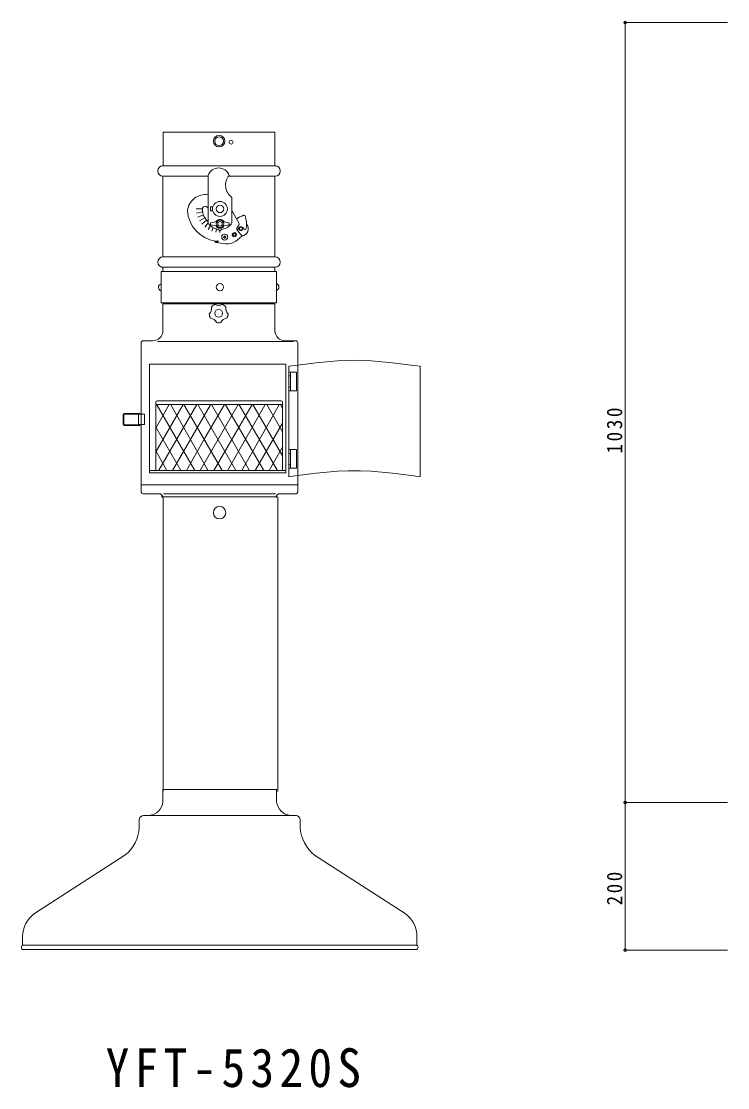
# Model space of a CAD drawing. Units: millimetres, scale not verified. Extents: x -3644 to 2961, y 1396 to 2911.
# Drawn here: x -1450 to -515, y 1397 to 2809 of the extents above; entities that cross this region are included whole.
import ezdxf

# ---------------------------------------------------------------- set-up
doc = ezdxf.new("R2010")
doc.units = ezdxf.units.MM
doc.header["$LTSCALE"] = 7
doc.header["$PDMODE"] = 32
doc.header["$PDSIZE"] = 3.5
doc.layers.add('F-0', color=7, linetype='Continuous', lineweight=9)
doc.styles.add('ＭＳ ゴシック', font='')
doc.styles.get('ＭＳ ゴシック').set_extended_font_data('MS Gothic')

msp = doc.modelspace()

# ---------------------------------------------------------------- linework, layer by layer
at = {"layer": 'F-0'}
for p, q in [((-650.541, 1774.222), (-650.541, 2806.904)), ((-1262.128, 2617.352), (-1262.128, 2661.904)), ((-1262.128, 2661.904), (-1113.952, 2661.904)), ((-1113.952, 2617.352), (-1113.952, 2661.904)), ((-1112.964, 2617.352), (-1263.116, 2617.352)), ((-1262.346, 2603.254), (-1262.346, 2496.882)), ((-1203.249, 2603.522), (-1262.128, 2603.522)), ((-1202.571, 2541.942), (-1202.571, 2604.669)), ((-1113.952, 2603.522), (-1174.746, 2603.522)), ((-1114.122, 2603.254), (-1114.122, 2497.075)), ((-1170.96, 2541.942), (-1170.96, 2575.528)), ((-1209.973, 2560.217), (-1218.153, 2560.217)), ((-1209.62, 2556.187), (-1217.676, 2554.766)), ((-1199.113, 2557.5), (-1199.113, 2562.933)), ((-1196.263, 2562.933), (-1199.113, 2562.933)), ((-1196.263, 2557.5), (-1199.113, 2557.5)), ((-1161.705, 2541.922), (-1171.104, 2558.031)), ((-1208.573, 2552.279), (-1216.26, 2549.482)), ((-1206.864, 2548.613), (-1213.947, 2544.523)), ((-1204.543, 2545.299), (-1210.809, 2540.041)), ((-1202.37, 2541.619), (-1206.941, 2536.173)), ((-1199.51, 2538.143), (-1202.459, 2533.034)), ((-1199.107, 2539.032), (-1191.705, 2538.044)), ((-1195.796, 2535.406), (-1197.5, 2530.722)), ((-1191.449, 2533.654), (-1192.216, 2529.306)), ((-1186.765, 2531.075), (-1186.765, 2528.829)), ((-1174.423, 2539.032), (-1181.826, 2538.044)), ((-1164.048, 2535.861), (-1161.919, 2538.617)), ((-1159.516, 2526.991), (-1163.945, 2532.111)), ((-1154.736, 2533.545), (-1156.12, 2535.145)), ((-1193.72, 2517.587), (-1189.07, 2517.798)), ((-1193.675, 2516.6), (-1193.72, 2517.587)), ((-1192.783, 2515.672), (-1192.677, 2516.645)), ((-1179.156, 2514.177), (-1192.783, 2515.672)), ((-1181.997, 2522.468), (-1181.958, 2523.455)), ((-1181.01, 2522.428), (-1181.997, 2522.468)), ((-1180.971, 2523.415), (-1181.958, 2523.455)), ((-1181.05, 2521.441), (-1181.01, 2522.428)), ((-1180.063, 2521.401), (-1181.05, 2521.441)), ((-1180.971, 2523.415), (-1180.931, 2524.402)), ((-1179.944, 2524.362), (-1180.931, 2524.402)), ((-1180.063, 2521.401), (-1180.023, 2522.388)), ((-1179.036, 2522.348), (-1180.023, 2522.388)), ((-1179.984, 2523.375), (-1179.944, 2524.362)), ((-1178.997, 2523.335), (-1179.984, 2523.375)), ((-1179.036, 2522.348), (-1178.997, 2523.335)), ((-1164.078, 2518.874), (-1157.452, 2524.605)), ((-1157.452, 2524.605), (-1159.516, 2526.991)), ((-1262.329, 2496.924), (-1114.111, 2496.924)), ((-1264.417, 2477.489), (-1111.938, 2477.489)), ((-1264.417, 2435.745), (-1264.417, 2477.489)), ((-1200.388, 2482.933), (-1264.104, 2482.933)), ((-1262.346, 2482.931), (-1262.346, 2478.254)), ((-1113.952, 2482.933), (-1200.388, 2482.933)), ((-1114.122, 2483.125), (-1114.122, 2478.254)), ((-1111.938, 2477.489), (-1111.938, 2435.745)), ((-1264.417, 2435.745), (-1111.938, 2435.745)), ((-1262.328, 2434.427), (-1113.952, 2434.427)), ((-1262.328, 2398.853), (-1262.328, 2434.427)), ((-1113.952, 2396.976), (-1113.952, 2434.427)), ((-1113.952, 2425.135), (-1113.952, 2397.32)), ((-1291.269, 2186.077), (-1291.269, 2382.718)), ((-1275.499, 2385.682), (-1288.306, 2385.682)), ((-1269.522, 2384.641), (-1089.522, 2384.641)), ((-1100.781, 2385.682), (-1086.786, 2385.682)), ((-1083.823, 2354.719), (-1083.823, 2382.718)), ((-1095.692, 2351.817), (-1095.692, 2205.617)), ((-1083.823, 2208.518), (-1083.823, 2354.719)), ((-921.832, 2351.817), (-921.832, 2205.617)), ((-1095.481, 2319.324), (-1095.481, 2344.02)), ((-1095.481, 2339.08), (-1093.505, 2339.08)), ((-1093.505, 2344.02), (-1093.505, 2319.324)), ((-1093.505, 2324.263), (-1095.481, 2324.263)), ((-1085.603, 2319.324), (-1095.481, 2319.324)), ((-1271.875, 2304.223), (-1271.875, 2213.955)), ((-1269.899, 2306.198), (-1105.918, 2306.198)), ((-1103.942, 2304.223), (-1103.942, 2213.955)), ((-1314.946, 2275.178), (-1314.946, 2287.823)), ((-1314.156, 2275.178), (-1314.156, 2287.823)), ((-1313.366, 2289.403), (-1292.818, 2289.403)), ((-1313.366, 2288.613), (-1292.818, 2288.613)), ((-1294.76, 2288.257), (-1294.76, 2274.822)), ((-1286.857, 2288.257), (-1294.76, 2288.257)), ((-1286.857, 2288.257), (-1286.857, 2274.822)), ((-1271.875, 2301.259), (-1103.942, 2301.259)), ((-1235.59, 2301.259), (-1271.875, 2238.412)), ((-1253.841, 2301.259), (-1271.875, 2270.023)), ((-1270.514, 2300.823), (-1220.134, 2213.894)), ((-1217.426, 2301.276), (-1267.806, 2214.346)), ((-1252.014, 2300.993), (-1202.622, 2214.063)), ((-1199.397, 2300.823), (-1249.777, 2213.894)), ((-1211.679, 2261.892), (-1234.408, 2301.259)), ((-1199.089, 2301.259), (-1219.454, 2265.987)), ((-1165.752, 2213.955), (-1216.157, 2301.259)), ((-1162.588, 2301.259), (-1212.993, 2213.955)), ((-1180.839, 2301.259), (-1206.17, 2257.384)), ((-1147.502, 2213.955), (-1197.907, 2301.259)), ((-1144.338, 2301.259), (-1194.742, 2213.955)), ((-1179.544, 2300.924), (-1128.544, 2213.924)), ((-1127.447, 2300.415), (-1176.447, 2214.415)), ((-1161.524, 2300.633), (-1110.524, 2213.633)), ((-1108.629, 2300.924), (-1157.629, 2213.924)), ((-1103.942, 2233.34), (-1143.155, 2301.259)), ((-1103.942, 2264.951), (-1124.904, 2301.259)), ((-1103.942, 2296.562), (-1106.654, 2301.259)), ((-1313.366, 2274.388), (-1292.818, 2274.388)), ((-1313.366, 2273.598), (-1292.818, 2273.598)), ((-1294.76, 2274.822), (-1286.857, 2274.822)), ((-1103.942, 2276.394), (-1139.991, 2213.955)), ((-1238.754, 2213.955), (-1271.875, 2271.321)), ((-1219.454, 2265.987), (-1223.597, 2258.81)), ((-1184.003, 2213.955), (-1211.679, 2261.892)), ((-1206.17, 2257.384), (-1231.244, 2213.955)), ((-1257.005, 2213.955), (-1271.875, 2239.711)), ((-1111.001, 2213.955), (-1128.139, 2243.641)), ((-1103.942, 2244.783), (-1121.74, 2213.955)), ((-1095.516, 2241.461), (-1085.637, 2241.461)), ((-1095.516, 2216.765), (-1095.516, 2241.461)), ((-1095.516, 2236.522), (-1093.54, 2236.522)), ((-1093.54, 2241.461), (-1093.54, 2216.765)), ((-1085.637, 2241.461), (-1085.637, 2216.765)), ((-1093.54, 2221.704), (-1095.516, 2221.704)), ((-1280.03, 2210.596), (-1099.68, 2210.596)), ((-1276.998, 2215.467), (-1276.998, 2215.587)), ((-1085.637, 2216.765), (-1095.516, 2216.765)), ((-1083.823, 2185.172), (-1083.823, 2208.518)), ((-1083.823, 2194.968), (-1291.269, 2194.968)), ((-1267.561, 2183.114), (-1288.306, 2183.114)), ((-1201.58, 2178.793), (-1264.583, 2178.793)), ((-1261.873, 1788.917), (-1261.873, 2178.917)), ((-1113.458, 2183.114), (-1261.634, 2183.114)), ((-1110.918, 2178.793), (-1201.58, 2178.793)), ((-1110.325, 1788.917), (-1110.325, 2178.917)), ((-1085.881, 2183.114), (-1107.531, 2183.114)), ((-1262.399, 1791.405), (-1111.56, 1791.405)), ((-1262.399, 1791.405), (-1262.399, 1775.124)), ((-1113.724, 1791.405), (-1111.754, 1791.405)), ((-1111.778, 1791.405), (-1111.778, 1775.124)), ((-650.541, 1578.732), (-650.541, 1774.222)), ((-1293.596, 1751.077), (-1293.596, 1741.011)), ((-1280.56, 1757.071), (-1287.989, 1757.071)), ((-1280.633, 1757.071), (-1287.669, 1757.071)), ((-1281.333, 1756.978), (-1093.333, 1756.978)), ((-1093.616, 1757.071), (-1086.187, 1757.071)), ((-1093.568, 1757.071), (-1085.644, 1757.071)), ((-1093.543, 1757.071), (-1086.508, 1757.071)), ((-1080.581, 1751.077), (-1080.581, 1741.011)), ((-1432.346, 1626.987), (-1312.475, 1704.551)), ((-941.83, 1626.987), (-1061.701, 1704.551)), ((-1447.994, 1597.61), (-1447.994, 1584.946)), ((-926.183, 1597.61), (-926.183, 1584.946)), ((-926.334, 1585.196), (-1447.35, 1585.196)), ((-1447.021, 1579.383), (-927.505, 1579.383)), ((-1446.722, 1579.368), (-1446.335, 1579.368)), ((-1382.134, 1579.412), (-993.914, 1579.412)), ((-927.455, 1579.368), (-927.842, 1579.368))]:
    msp.add_line(p, q, dxfattribs=at)
at = {"layer": 'F-0', "color": 4}
for p, q in [((-650.541, 2806.904), (-514.81, 2806.904)), ((-650.541, 1774.222), (-514.81, 1774.222)), ((-650.541, 1578.732), (-514.81, 1578.732))]:
    msp.add_line(p, q, dxfattribs=at)
at = {"layer": 'F-0'}
for points in [[(-1199.107, 2539.032), (-1199.107, 2541.995), (-1191.705, 2542.983)], [(-1174.423, 2539.032), (-1174.423, 2541.995), (-1181.826, 2542.983)], [(-1189.482, 2533.252), (-1186.765, 2531.075), (-1184.049, 2533.252)], [(-1193.675, 2516.6), (-1189.025, 2516.811), (-1189.07, 2517.798)], [(-1095.692, 2351.817), (-1087.507, 2352.93), (-1073.395, 2354.791), (-1059.283, 2356.492), (-1045.171, 2357.931), (-1031.059, 2359.007), (-1016.947, 2359.618), (-1008.762, 2359.72), (-1000.577, 2359.618), (-986.465, 2359.007), (-972.353, 2357.931), (-958.241, 2356.492), (-944.129, 2354.791), (-930.017, 2352.93), (-921.832, 2351.817)], [(-1280.03, 2354.721), (-1099.68, 2354.721), (-1099.68, 2210.596)], [(-1280.03, 2354.721), (-1280.03, 2215.66), (-1280.03, 2210.596)], [(-1095.481, 2344.02), (-1085.603, 2344.02), (-1085.603, 2319.324)], [(-1280.248, 2213.955), (-1275.257, 2213.955), (-1099.897, 2213.955)], [(-1095.692, 2205.617), (-1087.507, 2206.73), (-1073.395, 2208.591), (-1059.283, 2210.292), (-1045.171, 2211.731), (-1031.059, 2212.807), (-1016.947, 2213.418), (-1008.762, 2213.52), (-1000.577, 2213.418), (-986.465, 2212.807), (-972.353, 2211.731), (-958.241, 2210.292), (-944.129, 2208.591), (-930.017, 2206.73), (-921.832, 2205.617)]]:
    msp.add_lwpolyline(points, dxfattribs=at)
msp.add_lwpolyline([(-1169.791, 2528.299), (-1170.762, 2525.5), (-1168.824, 2523.258), (-1165.913, 2523.817), (-1164.941, 2526.616), (-1166.88, 2528.858)], close=True, dxfattribs=at)
for centre, radius in [((-1187.908, 2649.927), 7.573), ((-1187.839, 2649.915), 5.927), ((-1172.073, 2648.629), 2.634), ((-1186.765, 2560.217), 9.878), ((-1186.765, 2560.217), 4.939), ((-1186.765, 2540.513), 4.939), ((-1186.765, 2540.513), 2.963), ((-1159.109, 2534.042), 2.47), ((-1159.109, 2534.042), 1.976), ((-1180.497, 2522.901), 3.951), ((-1167.852, 2526.058), 1.482), ((-1186.786, 2456.627), 4.802), ((-1188.466, 2422.036), 5.186), ((-1187.277, 2157.947), 8.232)]:
    msp.add_circle(centre, radius, dxfattribs=at)
for centre, radius, start, end in [((-1262.128, 2610.437), 6.915, 90, 270), ((-1188.547, 2599.654), 14.893, 19.67743, 160.32256), ((-1113.952, 2610.437), 6.915, 270, 90), ((-1159.579, 2591.708), 19.782, 139.06517, 234.87869), ((-1206.12, 2555.393), 23.75, 81.40654, 172.99953), ((-1186.765, 2560.217), 42.971, 182.57289, 262.23984), ((-1206.275, 2560.007), 3.704, 90, 181.22952), ((-1186.765, 2560.217), 23.214, 180.51668, 227.08981), ((-1206.275, 2560.007), 3.704, 3.23477, 90), ((-1186.765, 2551.546), 18.495, 211.28448, 261.55359), ((-1186.765, 2540.513), 5.927, 90, 156.05156), ((-1186.765, 2540.513), 5.927, 23.94843, 90), ((-1186.765, 2551.546), 18.495, 278.4464, 328.7155), ((-1143.733, 2517.789), 35.964, 109.2178, 125.62424), ((-1164.264, 2540.429), 2.963, 322.30957, 30.26373), ((-1159.109, 2532.56), 19.51, 73.48132, 80.26373), ((-1154.829, 2550.496), 1.482, 80.26373, 119.82397), ((-1154.829, 2550.496), 1.482, 358.37778, 80.26373), ((-1185.178, 2540.187), 33.504, 350.44992, 19.28555), ((-1186.765, 2540.513), 5.927, 203.94843, 336.05156), ((-1161.703, 2534.05), 2.963, 142.30957, 220.8582), ((-1159.109, 2532.56), 3.951, 45, 220.8582), ((-1159.109, 2534.042), 9.878, 277.19296, 41.19754), ((-1153.616, 2534.515), 1.482, 220.8582, 4.3978), ((-1177.002, 2533.816), 19.757, 263.74202, 310.8582), ((-1262.128, 2489.847), 6.915, 90, 270), ((-1113.952, 2489.847), 6.915, 270, 90), ((-1263.346, 2456.328), 4.802, 104.93142, 258.69007), ((-1113.516, 2456.926), 4.802, 288.43495, 70.34618), ((-1207.49, 2428.217), 9.631, 312.17187, 11.82813), ((-1188.466, 2422.036), 12.595, 112.35627, 139.64373), ((-1188.466, 2442.04), 9.631, 240.17187, 299.82813), ((-1188.466, 2422.036), 12.595, 40.35627, 67.64373), ((-1169.441, 2428.217), 9.631, 168.17187, 227.82813), ((-1188.466, 2422.036), 12.595, 184.35627, 211.64373), ((-1200.224, 2405.852), 9.631, 24.17187, 83.82813), ((-1176.708, 2405.852), 9.631, 96.17187, 155.82813), ((-1188.503, 2422.036), 12.595, 328.35627, 355.64373), ((-1188.466, 2422.036), 12.595, 328.35627, 355.64373), ((-1188.466, 2422.036), 12.595, 256.35627, 283.64373), ((-1275.499, 2398.853), 13.171, 270, 0), ((-1100.781, 2398.853), 13.171, 180, 270), ((-1288.306, 2382.718), 2.963, 90, 180), ((-1086.786, 2382.718), 2.963, 0, 90), ((-1269.899, 2304.223), 1.976, 90, 180), ((-1105.918, 2304.223), 1.976, 0, 90), ((-1313.366, 2287.823), 1.581, 90, 180), ((-1313.366, 2287.823), 0.79, 90, 180), ((-1292.818, 2287.823), 1.581, 15.93796, 90), ((-1292.818, 2287.823), 0.79, 33.31165, 90), ((-1313.366, 2275.178), 1.581, 180, 270), ((-1313.366, 2275.178), 0.79, 180, 270), ((-1292.818, 2275.178), 0.79, 270, 333.20451), ((-1292.818, 2275.178), 1.581, 270, 346.97339), ((-1288.306, 2186.077), 2.963, 180, 270), ((-1267.561, 2178.175), 4.939, 0, 90), ((-1107.531, 2178.175), 4.939, 90, 180), ((-1085.881, 2185.172), 2.058, 270, 0), ((-1282.311, 1777), 20, 274.81111, 354.61598), ((-1091.866, 1777), 20, 185.38402, 265.18889), ((-1287.669, 1751.175), 5.896, 90, 180), ((-1086.508, 1751.175), 5.896, 0, 90), ((-1343.522, 1743.744), 50, 308.38394, 356.86314), ((-1030.655, 1743.744), 50, 183.13686, 231.61606), ((-1411.2, 1596.847), 36.848, 124.99202, 180), ((-962.976, 1596.847), 36.848, 0, 55.00798), ((-1446.722, 1582.316), 2.948, 102.30915, 180), ((-1446.722, 1582.316), 2.948, 180, 264.17483), ((-927.455, 1582.316), 2.948, 275.82517, 0), ((-927.455, 1582.316), 2.948, 0, 77.69085)]:
    msp.add_arc(centre, radius, start, end, dxfattribs=at)
at = {"layer": 'F-0', "color": 1}
for p in [(-650.541, 2806.904), (-650.541, 1774.222), (-650.541, 1578.732)]:
    msp.add_point(p, dxfattribs=at)

# ---------------------------------------------------------------- texts
at = {"layer": 'F-0', "char_height": 20.53, "attachment_point": 7, "rotation": 90, "style": 'ＭＳ ゴシック'}
for s, insert in [('\\T1.28;\\W0.9;1030', (-654.041, 2236.313)), ('\\T1.27;\\W0.9;200', (-654.041, 1637.977))]:
    msp.add_mtext(s, dxfattribs=dict(at, insert=insert))
at = {"layer": 'F-0', "color": 6, "insert": (-1338.104, 1396.526), "char_height": 51.32, "attachment_point": 7, "style": 'ＭＳ ゴシック'}
msp.add_mtext('\\T1.22;\\W0.9;YFT-5320S', dxfattribs=at)

doc.saveas('drawing.dxf')
